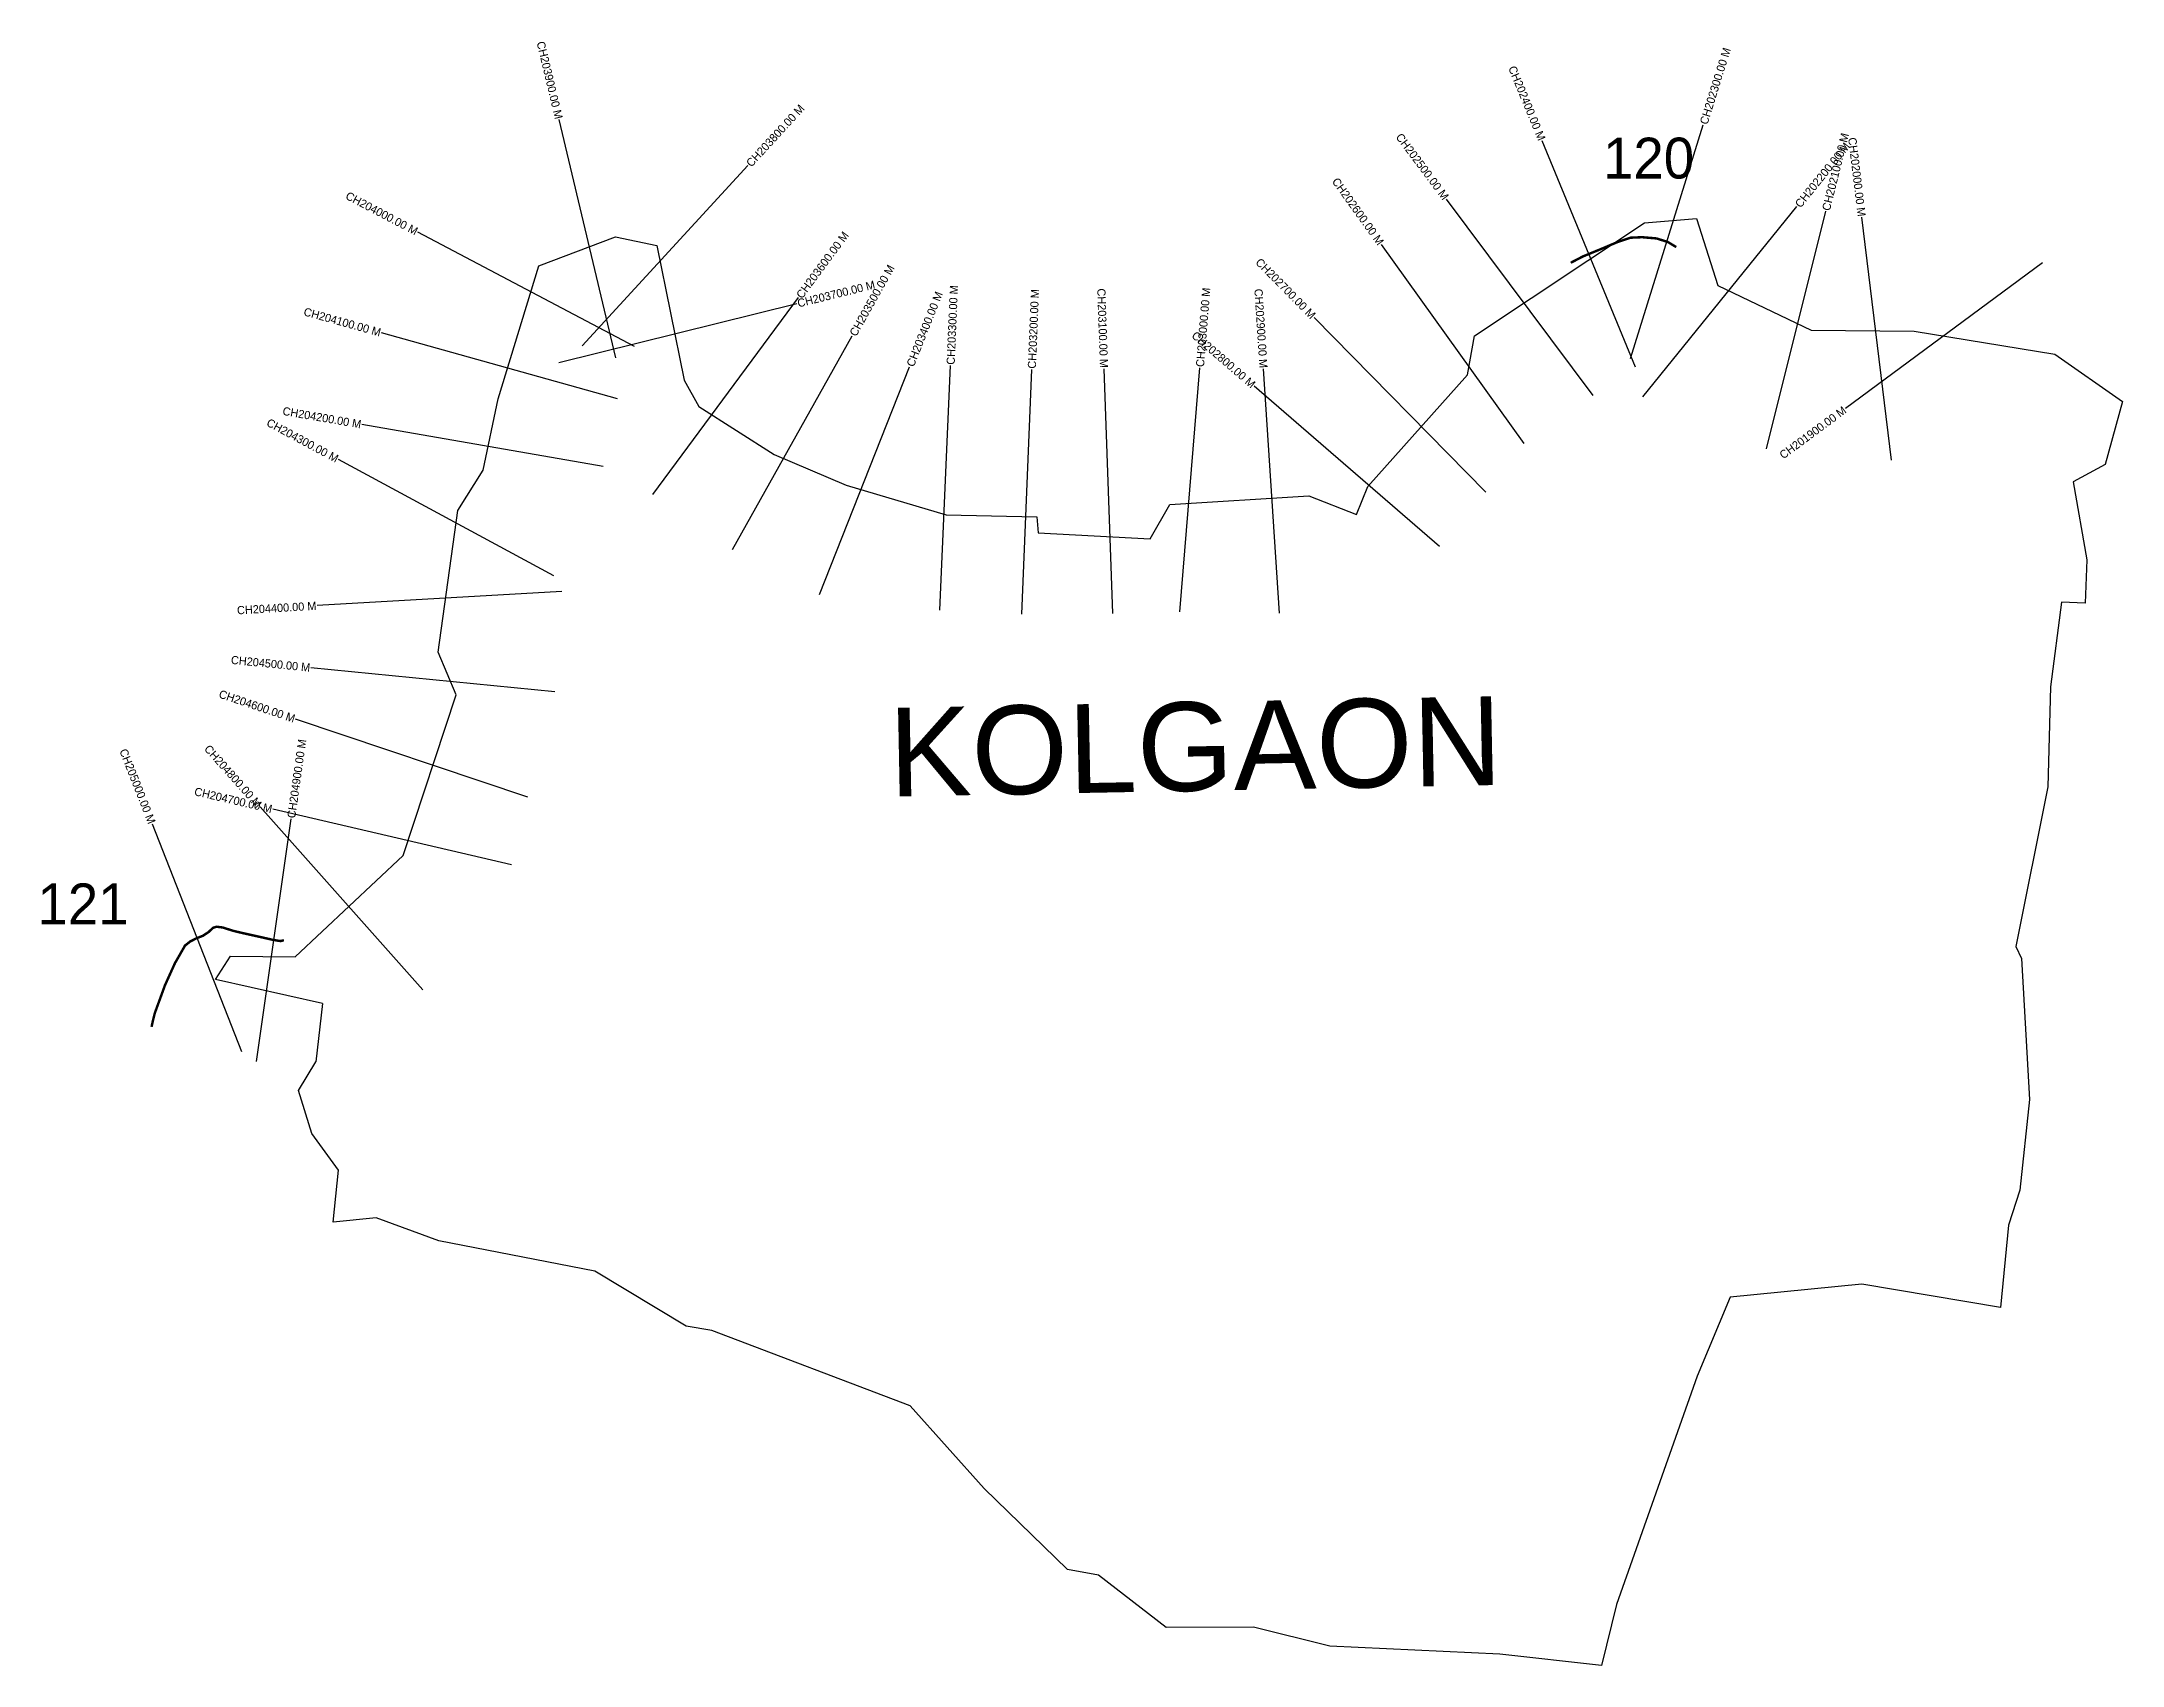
# Model space of a CAD drawing. Header units: metres. Extents: x 274830 to 277378, y 2078787 to 2080776.
import ezdxf
from ezdxf.enums import TextEntityAlignment as Align

# ---------------------------------------------------------------- set-up
doc = ezdxf.new("R2010")
doc.units = ezdxf.units.M
for name, color, linetype in [('ARTIFICIALLY PROTECTED', 4, 'Continuous'), ('CS', 134, 'Continuous'), ('CSMark', 210, 'Continuous'), ('village', 3, 'Continuous'), ('VILLAGE NAME', 250, 'Continuous')]:
    doc.layers.add(name, color=color, linetype=linetype)

msp = doc.modelspace()

# ---------------------------------------------------------------- linework, layer by layer
at = {"color": 6}
msp.add_lwpolyline([(275174.1, 2079597.3), (275166.1, 2079526)], dxfattribs=at)
at = {"layer": 'ARTIFICIALLY PROTECTED', "const_width": 3, "flags": 128}
for points in [[(276832.1, 2080524), (276821.8, 2080530.2), (276807.9, 2080534.6), (276790.2, 2080536.1), (276776.2, 2080535.5), (276759.5, 2080529.9), (276740.6, 2080521.9), (276717.9, 2080512.6), (276702.9, 2080504.8)], [(275126.8, 2079675), (275122.9, 2079673.9), (275114.3, 2079675.2), (275093.1, 2079680), (275074.2, 2079684.2), (275064.3, 2079686.6), (275051.7, 2079690.6), (275044.5, 2079691.5), (275040.1, 2079690.2), (275034.6, 2079685), (275027.8, 2079680.5), (275019.5, 2079677.2), (275012.2, 2079673.5), (275005.7, 2079668.4), (274997.5, 2079654), (274993.5, 2079647.1), (274981.2, 2079619.9), (274968.8, 2079585.9), (274966.2, 2079575.5), (274964.7, 2079568.8)]]:
    msp.add_lwpolyline(points, dxfattribs=at)
at = {"layer": 'CS'}
for p, q in [((275533.5, 2080388.3), (275463.9, 2080680.1)), ((276782, 2080376.7), (276668, 2080654.2)), ((276776, 2080387.4), (276865.1, 2080673.9)), ((275492.1, 2080402.9), (275695.1, 2080623.8)), ((276730.2, 2080342.3), (276550.8, 2080582.8)), ((276791, 2080340.5), (276979.9, 2080573.6)), ((276942.4, 2080276.8), (277015.1, 2080567.9)), ((277095.7, 2080262.8), (277059.4, 2080560.6)), ((275556.1, 2080402.3), (275290.7, 2080542.1)), ((276645.8, 2080283.4), (276471.2, 2080527.3)), ((277280.6, 2080504.6), (277039.3, 2080326.3)), ((275463.7, 2080382.6), (275754.9, 2080454.7)), ((275578.6, 2080220.8), (275756.9, 2080462.1)), ((276598.9, 2080223.8), (276388.5, 2080437.8)), ((275535.3, 2080338.3), (275246.3, 2080419)), ((275676.2, 2080153.5), (275822.8, 2080415.2)), ((275782.7, 2080098.5), (275893.2, 2080377.4)), ((275930.3, 2080079.2), (275943.2, 2080378.9)), ((276030.5, 2080074.4), (276042.8, 2080374.1)), ((276141.9, 2080075.2), (276131.3, 2080375)), ((276224.2, 2080077.2), (276248.6, 2080376.2)), ((276346, 2080075.4), (276326.6, 2080374.8)), ((276542.1, 2080157.3), (276315.3, 2080353.6)), ((275518, 2080255.3), (275222.4, 2080306.6)), ((275457.6, 2080121.3), (275193.5, 2080263.6)), ((275467.1, 2080102.2), (275167.6, 2080084.8)), ((275458.6, 2079979.1), (275160, 2080008.8)), ((275425.4, 2079850), (275141.1, 2079945.8)), ((275296.9, 2079614.3), (275097.6, 2079838.5)), ((275405.4, 2079767.3), (275113.3, 2079835.3)), ((275075.4, 2079538.1), (274965.8, 2079817.3)), ((275093.4, 2079526.6), (275135.6, 2079823.7))]:
    msp.add_line(p, q, dxfattribs=at)
at = {"layer": 'village', "color": 6}
for points in [[(275174.1, 2079597.3, 0), (275042.9, 2079627, 0), (275061.6, 2079655.3, 0), (275140.7, 2079654.7, 0), (275272.9, 2079778.6, 0), (275337.7, 2079975.5, 0), (275315.8, 2080027.6, 0), (275339.9, 2080201.3, 0), (275371, 2080250.9, 0), (275389.3, 2080338, 0), (275438.9, 2080501, 0), (275533.1, 2080536.7, 0), (275583.5, 2080526.1, 0), (275617.2, 2080361.1, 0), (275635.1, 2080328.6, 0), (275727.4, 2080270, 0), (275815.6, 2080232.3, 0), (275938.1, 2080196.2, 0), (276048.8, 2080193.5, 0), (276050.4, 2080173.8, 0), (276187.9, 2080166.7, 0), (276212, 2080208.8, 0), (276382, 2080219.4, 0), (276440.4, 2080196.3, 0), (276454.5, 2080230.7, 0), (276576.6, 2080367.4, 0), (276585, 2080415.3, 0), (276793.2, 2080553.8, 0), (276856.7, 2080559, 0), (276883.1, 2080477.1, 0), (276997.3, 2080422.3, 0), (277123.4, 2080420.9, 0), (277295.6, 2080393, 0), (277378.5, 2080334.8, 0), (277357.3, 2080257.7, 0), (277318, 2080236.5, 0), (277334.9, 2080140.8, 0), (277333, 2080087.8, 0), (277303.7, 2080089.2, 0), (277290.6, 2079985.4, 0), (277287.1, 2079862.7, 0), (277247.9, 2079667.4, 0), (277254.9, 2079652.7, 0), (277264.6, 2079479.9, 0), (277252.7, 2079368.7, 0), (277238.8, 2079325.8, 0), (277229.1, 2079224.9, 0), (277059.5, 2079253.7, 0), (276898.1, 2079237.8, 0), (276857.5, 2079141, 0), (276759, 2078861.4, 0), (276740.7, 2078786.7, 0), (276616.2, 2078800.6, 0), (276408, 2078810.4, 0), (276314.3, 2078833.7, 0), (276207.2, 2078833.3, 0), (276124.6, 2078897.4, 0), (276086.7, 2078904.3, 0), (275984.6, 2079003.2, 0), (275893.9, 2079104.5, 0), (275650.9, 2079196.7, 0), (275619.4, 2079202.2, 0), (275507.7, 2079269.7, 0), (275316.4, 2079306.6, 0), (275239.7, 2079334.9, 0), (275187.1, 2079329.6, 0), (275193.8, 2079393.2, 0)], [(275193.8, 2079393.2, 0), (275161.1, 2079438.3, 0), (275144.6, 2079490.8, 0), (275166.1, 2079526, 0)]]:
    msp.add_polyline3d(points, dxfattribs=at)

# ---------------------------------------------------------------- texts
at = {"char_height": 50, "attachment_point": 1}
for s, insert in [('120', (276742.4, 2080658)), ('121', (274825, 2079744.5))]:
    msp.add_mtext_dynamic_manual_height_columns(s, width=84.374, gutter_width=1, heights=[74.2], dxfattribs=dict(at, insert=insert))
at = {"layer": 'CSMark'}
for s, rotation, p in [('CH203900.00 M', 283.4036, (275463.7, 2080681.1)), ('CH202400.00 M', 292.3254, (276667.7, 2080655.2)), ('CH202500.00 M', 306.7126, (276550.2, 2080583.6)), ('CH202000.00 M', 276.9499, (277059.3, 2080561.6)), ('CH202600.00 M', 305.603, (276470.6, 2080528.1)), ('CH204000.00 M', 332.2092, (275289.8, 2080542.6)), ('CH202700.00 M', 314.5165, (276387.8, 2080438.5)), ('CH203100.00 M', 272.0172, (276131.3, 2080376)), ('CH202900.00 M', 273.6994, (276326.6, 2080375.8)), ('CH204100.00 M', 344.405, (275245.3, 2080419.2)), ('CH202800.00 M', 319.1291, (276314.5, 2080354.2)), ('CH204200.00 M', 350.1634, (275221.4, 2080306.8)), ('CH201900.00 M', 36.4661, (277038.5, 2080325.7)), ('CH204300.00 M', 331.6878, (275192.6, 2080264)), ('CH204400.00 M', 3.333, (275166.6, 2080084.7)), ('CH204500.00 M', 354.3211, (275159, 2080008.9)), ('CH204600.00 M', 341.3873, (275140.1, 2079946.1)), ('CH204800.00 M', 311.6405, (275096.9, 2079839.3)), ('CH205000.00 M', 291.4347, (274965.4, 2079818.2)), ('CH204700.00 M', 346.894, (275112.3, 2079835.5))]:
    msp.add_text(s, height=10, rotation=rotation, dxfattribs=at).set_placement(p, align=Align.MIDDLE_RIGHT)
for s, rotation, p in [('CH202300.00 M', 72.7196, (276865.4, 2080674.8)), ('CH203800.00 M', 47.4361, (275695.7, 2080624.6)), ('CH202200.00 M', 50.995, (276980.5, 2080574.4)), ('CH202100.00 M', 75.9843, (277015.3, 2080568.9)), ('CH203600.00 M', 53.5433, (275757.5, 2080462.9)), ('CH203500.00 M', 60.7456, (275823.3, 2080416.1)), ('CH203700.00 M', 13.899, (275755.9, 2080454.9)), ('CH203300.00 M', 87.5324, (275943.3, 2080379.9)), ('CH203200.00 M', 87.6607, (276042.8, 2080375.1)), ('CH203000.00 M', 85.3206, (276248.7, 2080377.2)), ('CH203400.00 M', 68.386, (275893.6, 2080378.3)), ('CH204900.00 M', 81.9242, (275135.7, 2079824.6))]:
    msp.add_text(s, height=10, rotation=rotation, dxfattribs=at).set_placement(p, align=Align.MIDDLE_LEFT)
at = {"layer": 'VILLAGE NAME', "insert": (275866.5, 2079959.5), "char_height": 108.748, "attachment_point": 1, "rotation": 1.1028}
msp.add_mtext_dynamic_manual_height_columns('{\\fArial|b0|i0|c0|p34;KOLGAON}', width=726.929, gutter_width=543.7, heights=[0], dxfattribs=at)

doc.saveas('drawing.dxf')
